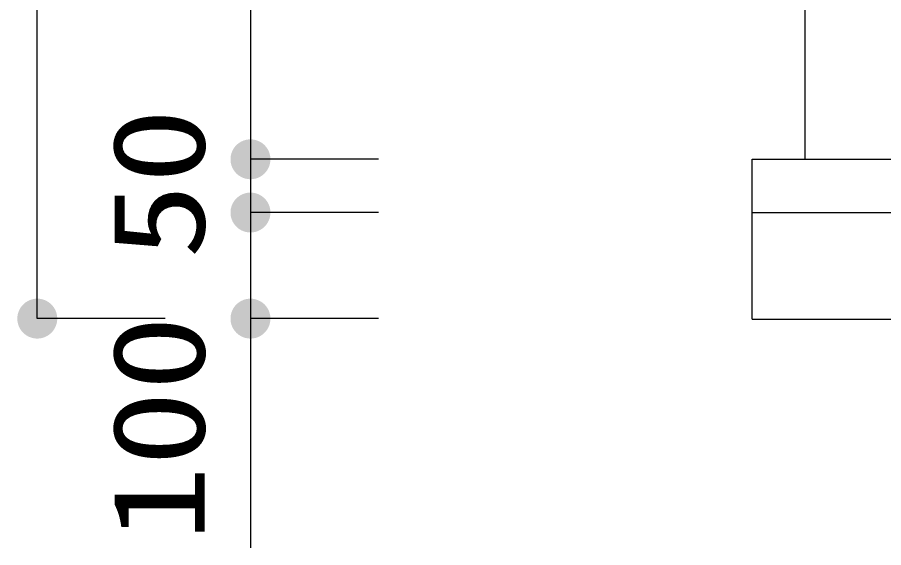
# Model space of a CAD drawing. Units: millimetres, scale not verified. Extents: x -8093 to 8093, y -5792 to 5792.
# Drawn here: x -1610 to -797, y -343 to 155 of the extents above; entities that cross this region are included whole.
import ezdxf
from ezdxf.enums import TextEntityAlignment as Align

# ---------------------------------------------------------------- set-up
doc = ezdxf.new("R2010")
doc.units = ezdxf.units.MM
doc.header["$LTSCALE"] = 30
doc.layers.add('0-2_00クル-フ-1機器', color=2, linetype='Continuous', lineweight=25)
doc.layers.add('0-4_00クル-フ-6寸法', color=132, linetype='Continuous', lineweight=25)
doc.styles.add('ＭＳ ゴシック', font='')
doc.styles.get('ＭＳ ゴシック').set_extended_font_data('MS Gothic')

msp = doc.modelspace()

# ---------------------------------------------------------------- linework, layer by layer
at = {"layer": '0-2_00クル-フ-1機器'}
for p, q in [((-870.77, 21.81), (-870.77, 221.81)), ((-920.77, -128.19), (-920.77, 21.81)), ((-920.77, 21.81), (799.23, 21.81)), ((-920.77, -28.19), (799.23, -28.19)), ((-920.77, -128.19), (799.23, -128.19))]:
    msp.add_line(p, q, dxfattribs=at)
at = {"layer": '0-4_00クル-フ-6寸法', "color": 4}
for p, q in [((-1591.3, -127.82), (-1591.3, 2071.81)), ((-1391.3, 221.81), (-1391.3, 21.81)), ((-1271.3, 21.81), (-1391.3, 21.81)), ((-1271.3, 21.81), (-1391.3, 21.81)), ((-1391.3, 21.81), (-1391.3, -28.19)), ((-1271.3, -28.19), (-1391.3, -28.19)), ((-1271.3, -28.19), (-1391.3, -28.19)), ((-1391.3, -28.19), (-1391.3, -127.82)), ((-1471.3, -127.82), (-1591.3, -127.82)), ((-1271.3, -127.82), (-1391.3, -127.82)), ((-1391.3, -127.82), (-1391.3, -342.93))]:
    msp.add_line(p, q, dxfattribs=at)
at = {"layer": '0-4_00クル-フ-6寸法'}
for points in [[(-1391.3, 21.81), (-1407.13, 31.86), (-1405.74, 33.76)], [(-1391.3, 21.81), (-1407.13, 31.86), (-1405.74, 33.76)], [(-1391.3, 21.81), (-1405.74, 33.76), (-1404.13, 35.48)], [(-1391.3, 21.81), (-1405.74, 33.76), (-1404.13, 35.48)], [(-1391.3, 21.81), (-1404.13, 35.48), (-1402.32, 36.98)], [(-1391.3, 21.81), (-1404.13, 35.48), (-1402.32, 36.98)], [(-1391.3, 21.81), (-1402.32, 36.98), (-1400.33, 38.24)], [(-1391.3, 21.81), (-1402.32, 36.98), (-1400.33, 38.24)], [(-1391.3, 21.81), (-1400.33, 38.24), (-1398.2, 39.25)], [(-1391.3, 21.81), (-1400.33, 38.24), (-1398.2, 39.25)], [(-1391.3, 21.81), (-1398.2, 39.25), (-1395.96, 39.97)], [(-1391.3, 21.81), (-1398.2, 39.25), (-1395.96, 39.97)], [(-1391.3, 21.81), (-1395.96, 39.97), (-1393.65, 40.41)], [(-1391.3, 21.81), (-1395.96, 39.97), (-1393.65, 40.41)], [(-1391.3, 21.81), (-1393.65, 40.41), (-1391.3, 40.56)], [(-1391.3, 21.81), (-1393.65, 40.41), (-1391.3, 40.56)], [(-1391.3, 21.81), (-1391.3, 40.56), (-1388.95, 40.41)], [(-1391.3, 21.81), (-1391.3, 40.56), (-1388.95, 40.41)], [(-1391.3, 21.81), (-1388.95, 40.41), (-1386.63, 39.97)], [(-1391.3, 21.81), (-1388.95, 40.41), (-1386.63, 39.97)], [(-1391.3, 21.81), (-1386.63, 39.97), (-1384.39, 39.25)], [(-1391.3, 21.81), (-1386.63, 39.97), (-1384.39, 39.25)], [(-1391.3, 21.81), (-1384.39, 39.25), (-1382.26, 38.24)], [(-1391.3, 21.81), (-1384.39, 39.25), (-1382.26, 38.24)], [(-1391.3, 21.81), (-1382.26, 38.24), (-1380.27, 36.98)], [(-1391.3, 21.81), (-1382.26, 38.24), (-1380.27, 36.98)], [(-1391.3, 21.81), (-1380.27, 36.98), (-1378.46, 35.48)], [(-1391.3, 21.81), (-1380.27, 36.98), (-1378.46, 35.48)], [(-1391.3, 21.81), (-1378.46, 35.48), (-1376.85, 33.76)], [(-1391.3, 21.81), (-1378.46, 35.48), (-1376.85, 33.76)], [(-1391.3, 21.81), (-1376.85, 33.76), (-1375.46, 31.86)], [(-1391.3, 21.81), (-1376.85, 33.76), (-1375.46, 31.86)], [(-1391.3, 21.81), (-1410.01, 22.99), (-1409.71, 25.33)], [(-1391.3, 21.81), (-1410.01, 22.99), (-1409.71, 25.33)], [(-1391.3, 21.81), (-1409.71, 25.33), (-1409.13, 27.61)], [(-1391.3, 21.81), (-1409.71, 25.33), (-1409.13, 27.61)], [(-1391.3, 21.81), (-1409.13, 27.61), (-1408.26, 29.8)], [(-1391.3, 21.81), (-1409.13, 27.61), (-1408.26, 29.8)], [(-1391.3, 21.81), (-1408.26, 29.8), (-1407.13, 31.86)], [(-1391.3, 21.81), (-1408.26, 29.8), (-1407.13, 31.86)], [(-1391.3, 21.81), (-1375.46, 31.86), (-1374.33, 29.8)], [(-1391.3, 21.81), (-1375.46, 31.86), (-1374.33, 29.8)], [(-1391.3, 21.81), (-1374.33, 29.8), (-1373.46, 27.61)], [(-1391.3, 21.81), (-1374.33, 29.8), (-1373.46, 27.61)], [(-1391.3, 21.81), (-1373.46, 27.61), (-1372.88, 25.33)], [(-1391.3, 21.81), (-1373.46, 27.61), (-1372.88, 25.33)], [(-1391.3, 21.81), (-1372.88, 25.33), (-1372.58, 22.99)], [(-1391.3, 21.81), (-1372.88, 25.33), (-1372.58, 22.99)], [(-1391.3, 21.81), (-1410.01, 20.63), (-1410.01, 22.99)], [(-1391.3, 21.81), (-1410.01, 20.63), (-1410.01, 22.99)], [(-1391.3, 21.81), (-1409.71, 18.3), (-1410.01, 20.63)], [(-1391.3, 21.81), (-1409.71, 18.3), (-1410.01, 20.63)], [(-1391.3, 21.81), (-1409.13, 16.02), (-1409.71, 18.3)], [(-1391.3, 21.81), (-1409.13, 16.02), (-1409.71, 18.3)], [(-1391.3, 21.81), (-1408.26, 13.83), (-1409.13, 16.02)], [(-1391.3, 21.81), (-1408.26, 13.83), (-1409.13, 16.02)], [(-1391.3, 21.81), (-1407.13, 11.77), (-1408.26, 13.83)], [(-1391.3, 21.81), (-1407.13, 11.77), (-1408.26, 13.83)], [(-1391.3, 21.81), (-1405.74, 9.86), (-1407.13, 11.77)], [(-1391.3, 21.81), (-1405.74, 9.86), (-1407.13, 11.77)], [(-1391.3, 21.81), (-1404.13, 8.14), (-1405.74, 9.86)], [(-1391.3, 21.81), (-1404.13, 8.14), (-1405.74, 9.86)], [(-1391.3, 21.81), (-1402.32, 6.64), (-1404.13, 8.14)], [(-1391.3, 21.81), (-1402.32, 6.64), (-1404.13, 8.14)], [(-1391.3, 21.81), (-1400.33, 5.38), (-1402.32, 6.64)], [(-1391.3, 21.81), (-1400.33, 5.38), (-1402.32, 6.64)], [(-1391.3, 21.81), (-1398.2, 4.38), (-1400.33, 5.38)], [(-1391.3, 21.81), (-1398.2, 4.38), (-1400.33, 5.38)], [(-1391.3, 21.81), (-1395.96, 3.65), (-1398.2, 4.38)], [(-1391.3, 21.81), (-1395.96, 3.65), (-1398.2, 4.38)], [(-1391.3, 21.81), (-1393.65, 3.21), (-1395.96, 3.65)], [(-1391.3, 21.81), (-1393.65, 3.21), (-1395.96, 3.65)], [(-1391.3, 21.81), (-1391.3, 3.06), (-1393.65, 3.21)], [(-1391.3, 21.81), (-1391.3, 3.06), (-1393.65, 3.21)], [(-1391.3, 21.81), (-1372.58, 22.99), (-1372.58, 20.63)], [(-1391.3, 21.81), (-1372.58, 22.99), (-1372.58, 20.63)], [(-1391.3, 21.81), (-1388.95, 3.21), (-1391.3, 3.06)], [(-1391.3, 21.81), (-1386.63, 3.65), (-1388.95, 3.21)], [(-1391.3, 21.81), (-1384.39, 4.38), (-1386.63, 3.65)], [(-1391.3, 21.81), (-1382.26, 5.38), (-1384.39, 4.38)], [(-1391.3, 21.81), (-1380.27, 6.64), (-1382.26, 5.38)], [(-1391.3, 21.81), (-1378.46, 8.14), (-1380.27, 6.64)], [(-1391.3, 21.81), (-1376.85, 9.86), (-1378.46, 8.14)], [(-1391.3, 21.81), (-1375.46, 11.77), (-1376.85, 9.86)], [(-1391.3, 21.81), (-1374.33, 13.83), (-1375.46, 11.77)], [(-1391.3, 21.81), (-1373.46, 16.02), (-1374.33, 13.83)], [(-1391.3, 21.81), (-1372.88, 18.3), (-1373.46, 16.02)], [(-1391.3, 21.81), (-1372.58, 20.63), (-1372.88, 18.3)], [(-1391.3, 21.81), (-1388.95, 3.21), (-1391.3, 3.06)], [(-1391.3, 21.81), (-1386.63, 3.65), (-1388.95, 3.21)], [(-1391.3, 21.81), (-1384.39, 4.38), (-1386.63, 3.65)], [(-1391.3, 21.81), (-1382.26, 5.38), (-1384.39, 4.38)], [(-1391.3, 21.81), (-1380.27, 6.64), (-1382.26, 5.38)], [(-1391.3, 21.81), (-1378.46, 8.14), (-1380.27, 6.64)], [(-1391.3, 21.81), (-1376.85, 9.86), (-1378.46, 8.14)], [(-1391.3, 21.81), (-1375.46, 11.77), (-1376.85, 9.86)], [(-1391.3, 21.81), (-1374.33, 13.83), (-1375.46, 11.77)], [(-1391.3, 21.81), (-1373.46, 16.02), (-1374.33, 13.83)], [(-1391.3, 21.81), (-1372.88, 18.3), (-1373.46, 16.02)], [(-1391.3, 21.81), (-1372.58, 20.63), (-1372.88, 18.3)], [(-1391.3, -28.19), (-1407.13, -18.14), (-1405.74, -16.24)], [(-1391.3, -28.19), (-1407.13, -18.14), (-1405.74, -16.24)], [(-1391.3, -28.19), (-1405.74, -16.24), (-1404.13, -14.52)], [(-1391.3, -28.19), (-1405.74, -16.24), (-1404.13, -14.52)], [(-1391.3, -28.19), (-1404.13, -14.52), (-1402.32, -13.02)], [(-1391.3, -28.19), (-1404.13, -14.52), (-1402.32, -13.02)], [(-1391.3, -28.19), (-1402.32, -13.02), (-1400.33, -11.76)], [(-1391.3, -28.19), (-1402.32, -13.02), (-1400.33, -11.76)], [(-1391.3, -28.19), (-1400.33, -11.76), (-1398.2, -10.75)], [(-1391.3, -28.19), (-1400.33, -11.76), (-1398.2, -10.75)], [(-1391.3, -28.19), (-1398.2, -10.75), (-1395.96, -10.03)], [(-1391.3, -28.19), (-1398.2, -10.75), (-1395.96, -10.03)], [(-1391.3, -28.19), (-1395.96, -10.03), (-1393.65, -9.59)], [(-1391.3, -28.19), (-1395.96, -10.03), (-1393.65, -9.59)], [(-1391.3, -28.19), (-1393.65, -9.59), (-1391.3, -9.44)], [(-1391.3, -28.19), (-1393.65, -9.59), (-1391.3, -9.44)], [(-1391.3, -28.19), (-1391.3, -9.44), (-1388.95, -9.59)], [(-1391.3, -28.19), (-1391.3, -9.44), (-1388.95, -9.59)], [(-1391.3, -28.19), (-1388.95, -9.59), (-1386.63, -10.03)], [(-1391.3, -28.19), (-1388.95, -9.59), (-1386.63, -10.03)], [(-1391.3, -28.19), (-1386.63, -10.03), (-1384.39, -10.75)], [(-1391.3, -28.19), (-1386.63, -10.03), (-1384.39, -10.75)], [(-1391.3, -28.19), (-1384.39, -10.75), (-1382.26, -11.76)], [(-1391.3, -28.19), (-1384.39, -10.75), (-1382.26, -11.76)], [(-1391.3, -28.19), (-1382.26, -11.76), (-1380.27, -13.02)], [(-1391.3, -28.19), (-1382.26, -11.76), (-1380.27, -13.02)], [(-1391.3, -28.19), (-1380.27, -13.02), (-1378.46, -14.52)], [(-1391.3, -28.19), (-1380.27, -13.02), (-1378.46, -14.52)], [(-1391.3, -28.19), (-1378.46, -14.52), (-1376.85, -16.24)], [(-1391.3, -28.19), (-1378.46, -14.52), (-1376.85, -16.24)], [(-1391.3, -28.19), (-1376.85, -16.24), (-1375.46, -18.14)], [(-1391.3, -28.19), (-1376.85, -16.24), (-1375.46, -18.14)], [(-1391.3, -28.19), (-1409.71, -24.67), (-1409.13, -22.39)], [(-1391.3, -28.19), (-1409.71, -24.67), (-1409.13, -22.39)], [(-1391.3, -28.19), (-1409.13, -22.39), (-1408.26, -20.2)], [(-1391.3, -28.19), (-1409.13, -22.39), (-1408.26, -20.2)], [(-1391.3, -28.19), (-1408.26, -20.2), (-1407.13, -18.14)], [(-1391.3, -28.19), (-1408.26, -20.2), (-1407.13, -18.14)], [(-1391.3, -28.19), (-1375.46, -18.14), (-1374.33, -20.2)], [(-1391.3, -28.19), (-1375.46, -18.14), (-1374.33, -20.2)], [(-1391.3, -28.19), (-1374.33, -20.2), (-1373.46, -22.39)], [(-1391.3, -28.19), (-1374.33, -20.2), (-1373.46, -22.39)], [(-1391.3, -28.19), (-1373.46, -22.39), (-1372.88, -24.67)], [(-1391.3, -28.19), (-1373.46, -22.39), (-1372.88, -24.67)], [(-1391.3, -28.19), (-1410.01, -27.01), (-1409.71, -24.67)], [(-1391.3, -28.19), (-1410.01, -27.01), (-1409.71, -24.67)], [(-1391.3, -28.19), (-1410.01, -29.37), (-1410.01, -27.01)], [(-1391.3, -28.19), (-1410.01, -29.37), (-1410.01, -27.01)], [(-1391.3, -28.19), (-1409.71, -31.7), (-1410.01, -29.37)], [(-1391.3, -28.19), (-1409.71, -31.7), (-1410.01, -29.37)], [(-1391.3, -28.19), (-1409.13, -33.98), (-1409.71, -31.7)], [(-1391.3, -28.19), (-1409.13, -33.98), (-1409.71, -31.7)], [(-1391.3, -28.19), (-1408.26, -36.17), (-1409.13, -33.98)], [(-1391.3, -28.19), (-1408.26, -36.17), (-1409.13, -33.98)], [(-1391.3, -28.19), (-1407.13, -38.23), (-1408.26, -36.17)], [(-1391.3, -28.19), (-1407.13, -38.23), (-1408.26, -36.17)], [(-1391.3, -28.19), (-1405.74, -40.14), (-1407.13, -38.23)], [(-1391.3, -28.19), (-1405.74, -40.14), (-1407.13, -38.23)], [(-1391.3, -28.19), (-1404.13, -41.86), (-1405.74, -40.14)], [(-1391.3, -28.19), (-1404.13, -41.86), (-1405.74, -40.14)], [(-1391.3, -28.19), (-1402.32, -43.36), (-1404.13, -41.86)], [(-1391.3, -28.19), (-1402.32, -43.36), (-1404.13, -41.86)], [(-1391.3, -28.19), (-1400.33, -44.62), (-1402.32, -43.36)], [(-1391.3, -28.19), (-1400.33, -44.62), (-1402.32, -43.36)], [(-1391.3, -28.19), (-1398.2, -45.62), (-1400.33, -44.62)], [(-1391.3, -28.19), (-1398.2, -45.62), (-1400.33, -44.62)], [(-1391.3, -28.19), (-1395.96, -46.35), (-1398.2, -45.62)], [(-1391.3, -28.19), (-1395.96, -46.35), (-1398.2, -45.62)], [(-1391.3, -28.19), (-1393.65, -46.79), (-1395.96, -46.35)], [(-1391.3, -28.19), (-1393.65, -46.79), (-1395.96, -46.35)], [(-1391.3, -28.19), (-1391.3, -46.94), (-1393.65, -46.79)], [(-1391.3, -28.19), (-1391.3, -46.94), (-1393.65, -46.79)], [(-1391.3, -28.19), (-1372.88, -24.67), (-1372.58, -27.01)], [(-1391.3, -28.19), (-1372.88, -24.67), (-1372.58, -27.01)], [(-1391.3, -28.19), (-1372.58, -27.01), (-1372.58, -29.37)], [(-1391.3, -28.19), (-1372.58, -27.01), (-1372.58, -29.37)], [(-1391.3, -28.19), (-1388.95, -46.79), (-1391.3, -46.94)], [(-1391.3, -28.19), (-1386.63, -46.35), (-1388.95, -46.79)], [(-1391.3, -28.19), (-1384.39, -45.62), (-1386.63, -46.35)], [(-1391.3, -28.19), (-1382.26, -44.62), (-1384.39, -45.62)], [(-1391.3, -28.19), (-1380.27, -43.36), (-1382.26, -44.62)], [(-1391.3, -28.19), (-1378.46, -41.86), (-1380.27, -43.36)], [(-1391.3, -28.19), (-1376.85, -40.14), (-1378.46, -41.86)], [(-1391.3, -28.19), (-1375.46, -38.23), (-1376.85, -40.14)], [(-1391.3, -28.19), (-1374.33, -36.17), (-1375.46, -38.23)], [(-1391.3, -28.19), (-1373.46, -33.98), (-1374.33, -36.17)], [(-1391.3, -28.19), (-1372.88, -31.7), (-1373.46, -33.98)], [(-1391.3, -28.19), (-1372.58, -29.37), (-1372.88, -31.7)], [(-1391.3, -28.19), (-1388.95, -46.79), (-1391.3, -46.94)], [(-1391.3, -28.19), (-1386.63, -46.35), (-1388.95, -46.79)], [(-1391.3, -28.19), (-1384.39, -45.62), (-1386.63, -46.35)], [(-1391.3, -28.19), (-1382.26, -44.62), (-1384.39, -45.62)], [(-1391.3, -28.19), (-1380.27, -43.36), (-1382.26, -44.62)], [(-1391.3, -28.19), (-1378.46, -41.86), (-1380.27, -43.36)], [(-1391.3, -28.19), (-1376.85, -40.14), (-1378.46, -41.86)], [(-1391.3, -28.19), (-1375.46, -38.23), (-1376.85, -40.14)], [(-1391.3, -28.19), (-1374.33, -36.17), (-1375.46, -38.23)], [(-1391.3, -28.19), (-1373.46, -33.98), (-1374.33, -36.17)], [(-1391.3, -28.19), (-1372.88, -31.7), (-1373.46, -33.98)], [(-1391.3, -28.19), (-1372.58, -29.37), (-1372.88, -31.7)], [(-1591.3, -127.82), (-1604.13, -114.15), (-1602.32, -112.65)], [(-1591.3, -127.82), (-1602.32, -112.65), (-1600.33, -111.38)], [(-1591.3, -127.82), (-1600.33, -111.38), (-1598.2, -110.38)], [(-1591.3, -127.82), (-1598.2, -110.38), (-1595.96, -109.65)], [(-1591.3, -127.82), (-1595.96, -109.65), (-1593.65, -109.21)], [(-1591.3, -127.82), (-1593.65, -109.21), (-1591.3, -109.07)], [(-1591.3, -127.82), (-1591.3, -109.07), (-1588.95, -109.21)], [(-1591.3, -127.82), (-1588.95, -109.21), (-1586.63, -109.65)], [(-1591.3, -127.82), (-1586.63, -109.65), (-1584.39, -110.38)], [(-1591.3, -127.82), (-1584.39, -110.38), (-1582.26, -111.38)], [(-1591.3, -127.82), (-1582.26, -111.38), (-1580.27, -112.65)], [(-1591.3, -127.82), (-1580.27, -112.65), (-1578.46, -114.15)], [(-1391.3, -127.82), (-1404.13, -114.15), (-1402.32, -112.65)], [(-1391.3, -127.82), (-1402.32, -112.65), (-1400.33, -111.38)], [(-1391.3, -127.82), (-1400.33, -111.38), (-1398.2, -110.38)], [(-1391.3, -127.82), (-1398.2, -110.38), (-1395.96, -109.65)], [(-1391.3, -127.82), (-1395.96, -109.65), (-1393.65, -109.21)], [(-1391.3, -127.82), (-1393.65, -109.21), (-1391.3, -109.07)], [(-1391.3, -127.82), (-1391.3, -109.07), (-1388.95, -109.21)], [(-1391.3, -127.82), (-1388.95, -109.21), (-1386.63, -109.65)], [(-1391.3, -127.82), (-1386.63, -109.65), (-1384.39, -110.38)], [(-1391.3, -127.82), (-1384.39, -110.38), (-1382.26, -111.38)], [(-1391.3, -127.82), (-1382.26, -111.38), (-1380.27, -112.65)], [(-1391.3, -127.82), (-1380.27, -112.65), (-1378.46, -114.15)], [(-1591.3, -127.82), (-1609.13, -122.02), (-1608.26, -119.83)], [(-1591.3, -127.82), (-1608.26, -119.83), (-1607.13, -117.77)], [(-1591.3, -127.82), (-1607.13, -117.77), (-1605.74, -115.86)], [(-1591.3, -127.82), (-1605.74, -115.86), (-1604.13, -114.15)], [(-1591.3, -127.82), (-1578.46, -114.15), (-1576.85, -115.86)], [(-1591.3, -127.82), (-1576.85, -115.86), (-1575.46, -117.77)], [(-1591.3, -127.82), (-1575.46, -117.77), (-1574.33, -119.83)], [(-1591.3, -127.82), (-1574.33, -119.83), (-1573.46, -122.02)], [(-1391.3, -127.82), (-1409.13, -122.02), (-1408.26, -119.83)], [(-1391.3, -127.82), (-1408.26, -119.83), (-1407.13, -117.77)], [(-1391.3, -127.82), (-1407.13, -117.77), (-1405.74, -115.86)], [(-1391.3, -127.82), (-1405.74, -115.86), (-1404.13, -114.15)], [(-1391.3, -127.82), (-1378.46, -114.15), (-1376.85, -115.86)], [(-1391.3, -127.82), (-1376.85, -115.86), (-1375.46, -117.77)], [(-1391.3, -127.82), (-1375.46, -117.77), (-1374.33, -119.83)], [(-1391.3, -127.82), (-1374.33, -119.83), (-1373.46, -122.02)], [(-1591.3, -127.82), (-1610.01, -126.64), (-1609.71, -124.3)], [(-1591.3, -127.82), (-1610.01, -128.99), (-1610.01, -126.64)], [(-1591.3, -127.82), (-1609.71, -131.33), (-1610.01, -128.99)], [(-1591.3, -127.82), (-1609.71, -124.3), (-1609.13, -122.02)], [(-1591.3, -127.82), (-1609.13, -133.61), (-1609.71, -131.33)], [(-1591.3, -127.82), (-1608.26, -135.8), (-1609.13, -133.61)], [(-1591.3, -127.82), (-1607.13, -137.86), (-1608.26, -135.8)], [(-1591.3, -127.82), (-1605.74, -139.77), (-1607.13, -137.86)], [(-1591.3, -127.82), (-1604.13, -141.48), (-1605.74, -139.77)], [(-1591.3, -127.82), (-1602.32, -142.98), (-1604.13, -141.48)], [(-1591.3, -127.82), (-1600.33, -144.25), (-1602.32, -142.98)], [(-1591.3, -127.82), (-1598.2, -145.25), (-1600.33, -144.25)], [(-1591.3, -127.82), (-1595.96, -145.98), (-1598.2, -145.25)], [(-1591.3, -127.82), (-1593.65, -146.42), (-1595.96, -145.98)], [(-1591.3, -127.82), (-1591.3, -146.57), (-1593.65, -146.42)], [(-1591.3, -127.82), (-1573.46, -122.02), (-1572.88, -124.3)], [(-1591.3, -127.82), (-1572.88, -124.3), (-1572.58, -126.64)], [(-1591.3, -127.82), (-1572.58, -126.64), (-1572.58, -128.99)], [(-1591.3, -127.82), (-1588.95, -146.42), (-1591.3, -146.57)], [(-1591.3, -127.82), (-1586.63, -145.98), (-1588.95, -146.42)], [(-1591.3, -127.82), (-1584.39, -145.25), (-1586.63, -145.98)], [(-1591.3, -127.82), (-1582.26, -144.25), (-1584.39, -145.25)], [(-1591.3, -127.82), (-1580.27, -142.98), (-1582.26, -144.25)], [(-1591.3, -127.82), (-1578.46, -141.48), (-1580.27, -142.98)], [(-1591.3, -127.82), (-1576.85, -139.77), (-1578.46, -141.48)], [(-1591.3, -127.82), (-1575.46, -137.86), (-1576.85, -139.77)], [(-1591.3, -127.82), (-1574.33, -135.8), (-1575.46, -137.86)], [(-1591.3, -127.82), (-1573.46, -133.61), (-1574.33, -135.8)], [(-1591.3, -127.82), (-1572.88, -131.33), (-1573.46, -133.61)], [(-1591.3, -127.82), (-1572.58, -128.99), (-1572.88, -131.33)], [(-1391.3, -127.82), (-1410.01, -126.64), (-1409.71, -124.3)], [(-1391.3, -127.82), (-1410.01, -128.99), (-1410.01, -126.64)], [(-1391.3, -127.82), (-1409.71, -131.33), (-1410.01, -128.99)], [(-1391.3, -127.82), (-1409.71, -124.3), (-1409.13, -122.02)], [(-1391.3, -127.82), (-1409.13, -133.61), (-1409.71, -131.33)], [(-1391.3, -127.82), (-1408.26, -135.8), (-1409.13, -133.61)], [(-1391.3, -127.82), (-1407.13, -137.86), (-1408.26, -135.8)], [(-1391.3, -127.82), (-1405.74, -139.77), (-1407.13, -137.86)], [(-1391.3, -127.82), (-1404.13, -141.48), (-1405.74, -139.77)], [(-1391.3, -127.82), (-1402.32, -142.98), (-1404.13, -141.48)], [(-1391.3, -127.82), (-1400.33, -144.25), (-1402.32, -142.98)], [(-1391.3, -127.82), (-1398.2, -145.25), (-1400.33, -144.25)], [(-1391.3, -127.82), (-1395.96, -145.98), (-1398.2, -145.25)], [(-1391.3, -127.82), (-1393.65, -146.42), (-1395.96, -145.98)], [(-1391.3, -127.82), (-1391.3, -146.57), (-1393.65, -146.42)], [(-1391.3, -127.82), (-1373.46, -122.02), (-1372.88, -124.3)], [(-1391.3, -127.82), (-1372.88, -124.3), (-1372.58, -126.64)], [(-1391.3, -127.82), (-1372.58, -126.64), (-1372.58, -128.99)], [(-1391.3, -127.82), (-1388.95, -146.42), (-1391.3, -146.57)], [(-1391.3, -127.82), (-1386.63, -145.98), (-1388.95, -146.42)], [(-1391.3, -127.82), (-1384.39, -145.25), (-1386.63, -145.98)], [(-1391.3, -127.82), (-1382.26, -144.25), (-1384.39, -145.25)], [(-1391.3, -127.82), (-1380.27, -142.98), (-1382.26, -144.25)], [(-1391.3, -127.82), (-1378.46, -141.48), (-1380.27, -142.98)], [(-1391.3, -127.82), (-1376.85, -139.77), (-1378.46, -141.48)], [(-1391.3, -127.82), (-1375.46, -137.86), (-1376.85, -139.77)], [(-1391.3, -127.82), (-1374.33, -135.8), (-1375.46, -137.86)], [(-1391.3, -127.82), (-1373.46, -133.61), (-1374.33, -135.8)], [(-1391.3, -127.82), (-1372.88, -131.33), (-1373.46, -133.61)], [(-1391.3, -127.82), (-1372.58, -128.99), (-1372.88, -131.33)]]:
    msp.add_solid(points, dxfattribs=at)

# ---------------------------------------------------------------- texts
at = {"layer": '0-4_00クル-フ-6寸法', "color": 3, "style": 'ＭＳ ゴシック', "width": 1.2}
for s, p in [('50', (-1408.39, -71.76)), ('100', (-1408.39, -337.14))]:
    msp.add_text(s, height=86.66, rotation=90, dxfattribs=at).set_placement(p, align=Align.BOTTOM_LEFT)

doc.saveas('drawing.dxf')
